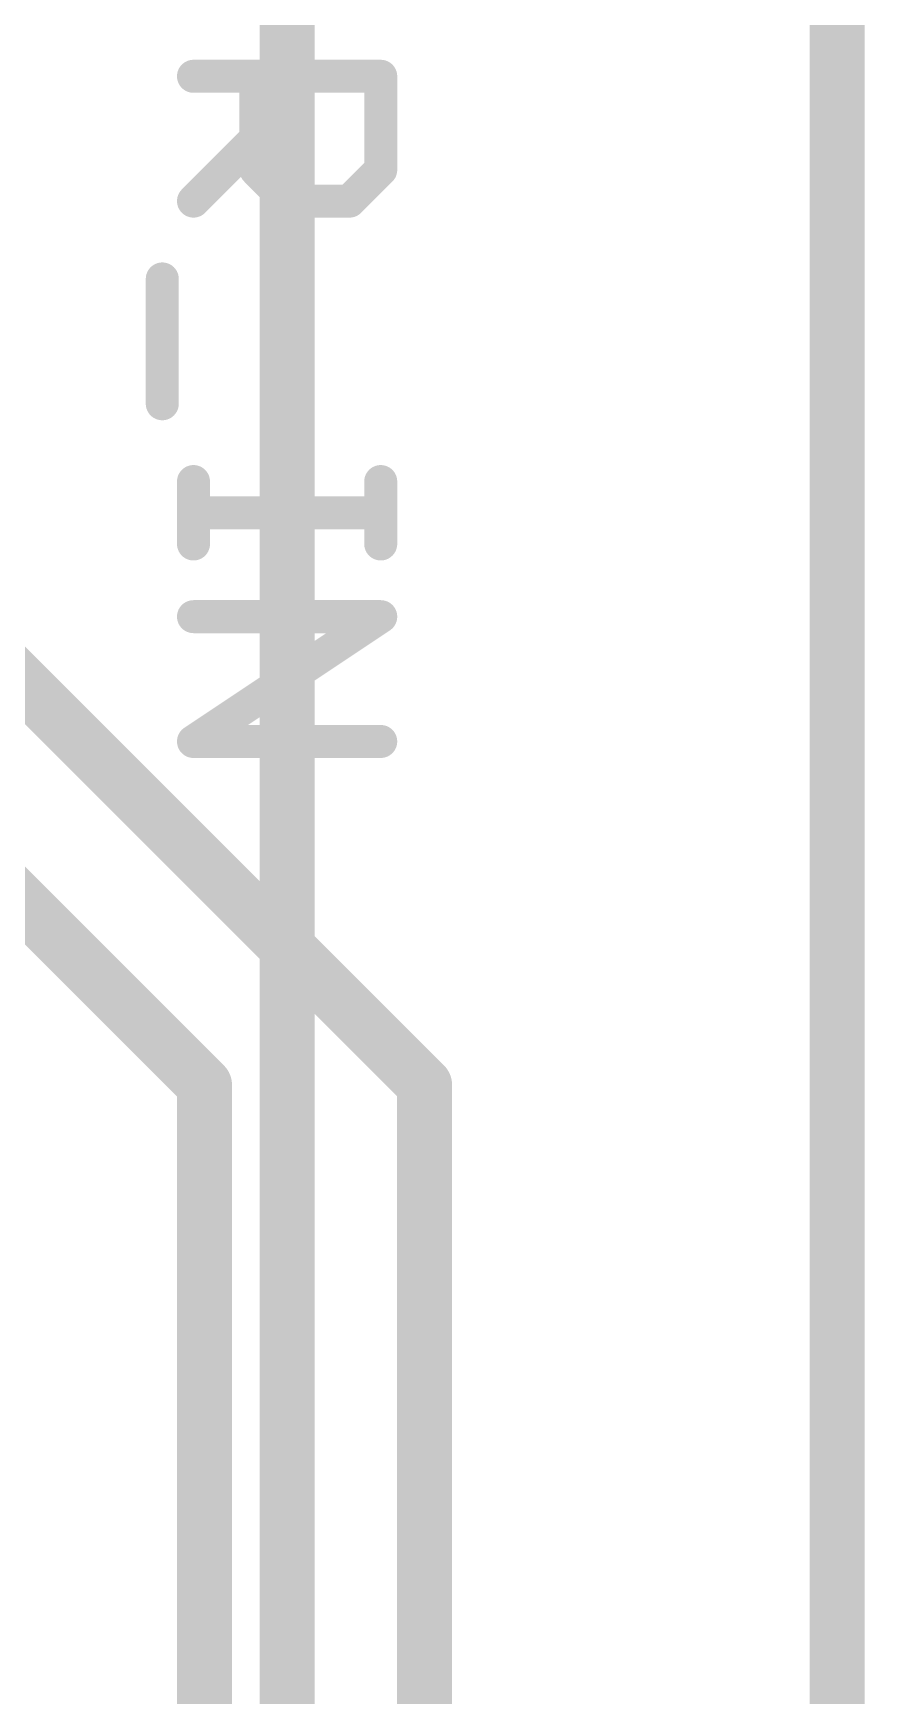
# Model space of a CAD drawing. Extents: x -32 to 75, y -18 to 32.
# Drawn here: x 16.61 to 20.45, y 18.01 to 25.68 of the extents above; entities that cross this region are included whole.
import ezdxf

# ---------------------------------------------------------------- set-up
doc = ezdxf.new("R2010")
doc.units = 0
for name, color, linetype in [('1', 12, 'CONTINUOUS'), ('16', 132, 'CONTINUOUS'), ('20', 53, 'CONTINUOUS'), ('21', 53, 'CONTINUOUS')]:
    doc.layers.add(name, color=color, linetype=linetype)

msp = doc.modelspace()

# ---------------------------------------------------------------- linework, layer by layer
at = {"layer": '1', "const_width": 0.254}
for points in [[(20.32, 30.48), (20.32, 0)], [(18.415, 20.828), (15.748, 23.495)], [(17.399, 20.828), (15.494, 22.733)], [(17.399, 16.129), (17.399, 20.828)], [(18.415, 15.748), (18.415, 20.828)]]:
    msp.add_lwpolyline(points, dxfattribs=at)
at = {"layer": '1', "const_width": 0.127}
for points in [[(17.4625, 20.828, 1), (17.3355, 20.828)], [(18.4785, 20.828, 1), (18.3515, 20.828)], [(17.3541, 20.7831, 1), (17.4439, 20.8729)], [(18.3701, 20.7831, 1), (18.4599, 20.8729)]]:
    msp.add_lwpolyline(points, format="xyb", dxfattribs=at)
at = {"layer": '16', "const_width": 0.254}
for points in [[(20.32, 30.48), (20.32, 0)], [(17.78, 12.065), (17.78, 29.21)]]:
    msp.add_lwpolyline(points, dxfattribs=at)
at = {"layer": '20', "const_width": 0.254}
msp.add_lwpolyline([(20.32, 0), (20.32, 30.48)], dxfattribs=at)
at = {"layer": '21', "const_width": 0.1524}
for points in [[(17.3482, 25.4848), (18.2125, 25.4848)], [(17.6363, 25.0526), (17.6363, 25.4848)], [(18.2125, 25.4848), (18.2125, 25.0526)], [(17.6363, 25.1967), (17.3482, 24.9085)], [(17.7804, 24.9085), (17.6363, 25.0526)], [(18.2125, 25.0526), (18.0685, 24.9085)], [(18.0685, 24.9085), (17.7804, 24.9085)], [(17.2041, 24.5492), (17.2041, 23.973)], [(17.3482, 23.6137), (17.3482, 23.3256)], [(18.2125, 23.6137), (18.2125, 23.3256)], [(17.3482, 23.4697), (18.2125, 23.4697)], [(17.3482, 22.99), (18.2125, 22.99)], [(18.2125, 22.99), (17.3482, 22.4138)], [(17.3482, 22.4138), (18.2125, 22.4138)]]:
    msp.add_lwpolyline(points, dxfattribs=at)
at = {"layer": '21', "const_width": 0.0762}
for points in [[(17.3482, 25.5229, 1), (17.3482, 25.4467)], [(17.6744, 25.4848, 1), (17.5982, 25.4848)], [(18.2506, 25.4848, 1), (18.1744, 25.4848)], [(18.2125, 25.4467, 1), (18.2125, 25.5229)], [(17.6633, 25.1697, 1), (17.6094, 25.2236)], [(17.6633, 25.0795, 1), (17.6094, 25.0257)], [(18.2395, 25.0257, 1), (18.1856, 25.0795)], [(17.5982, 25.0526, 1), (17.6744, 25.0526)], [(18.1744, 25.0526, 1), (18.2506, 25.0526)], [(17.3213, 24.9355, 1), (17.3751, 24.8816)], [(17.7804, 24.9466, 1), (17.7804, 24.8704)], [(17.7534, 24.8816, 1), (17.8073, 24.9355)], [(18.0415, 24.9355, 1), (18.0954, 24.8816)], [(18.0685, 24.8704, 1), (18.0685, 24.9466)], [(17.2422, 24.5492, 1), (17.166, 24.5492)], [(17.166, 23.973, 1), (17.2422, 23.973)], [(17.3863, 23.6137, 1), (17.3101, 23.6137)], [(18.2506, 23.6137, 1), (18.1744, 23.6137)], [(17.3482, 23.5078, 1), (17.3482, 23.4316)], [(18.2125, 23.4316, 1), (18.2125, 23.5078)], [(17.3101, 23.3256, 1), (17.3863, 23.3256)], [(18.1744, 23.3256, 1), (18.2506, 23.3256)], [(17.3482, 23.0281, 1), (17.3482, 22.9519)], [(18.2337, 22.9583, 1), (18.1914, 23.0217)], [(18.2125, 22.9519, 1), (18.2125, 23.0281)], [(17.3482, 22.4519, 1), (17.3482, 22.3757)], [(18.2125, 22.3757, 1), (18.2125, 22.4519)], [(17.3271, 22.4455, 1), (17.3693, 22.3821)]]:
    msp.add_lwpolyline(points, format="xyb", dxfattribs=at)

doc.saveas('drawing.dxf')
